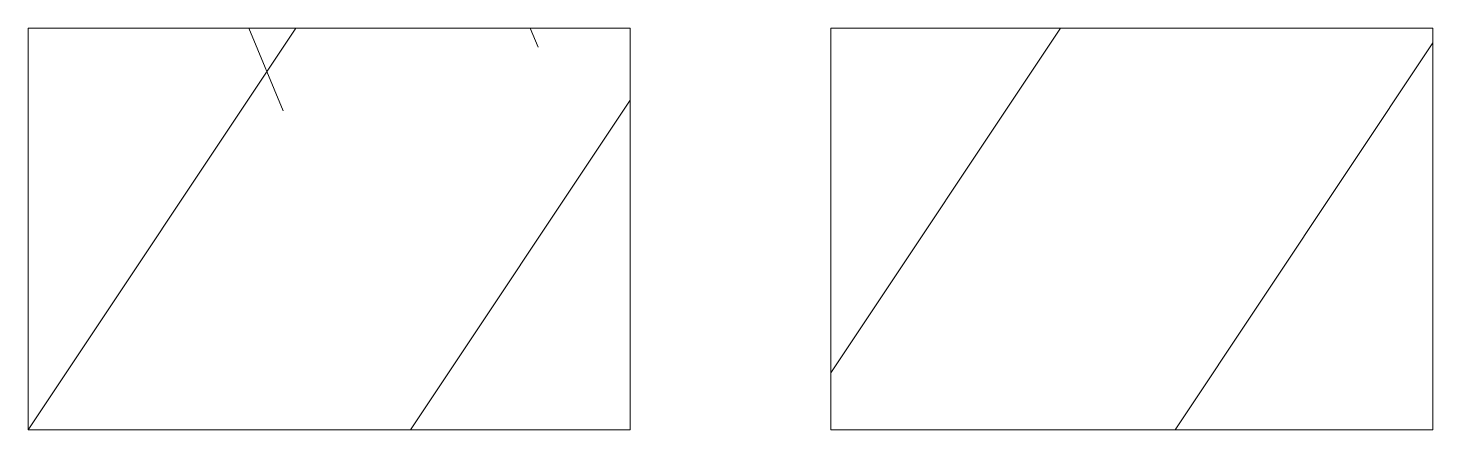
# Model space of a CAD drawing. Header units: millimetres. Extents: x 0 to 70, y 0 to 20.
import ezdxf

# ---------------------------------------------------------------- set-up
doc = ezdxf.new("R2010")
doc.units = ezdxf.units.MM
doc.header["$LTSCALE"] = 50
doc.layers.add('None', color=7, linetype='Continuous', lineweight=5)
doc.layers.add('Rosetta-Hatched', color=7, linetype='Continuous', lineweight=5)
pattern_1 = [(56.31, (0, 0), (6.35, -19.05), [])]
pattern_2 = [(112.62, (0, 12.7), (12.7, 3.175), [33.02, -49.53])]

msp = doc.modelspace()

# ---------------------------------------------------------------- wipeouts: each hides what was drawn before it
at = {"color": 255, "linetype": 'Continuous', "lineweight": 5, "transparency": 33554687}
for points, layer in [([(40, 20), (70, 20), (70, 0), (40, 0)], 'None'), ([(0, 20), (30, 20), (30, 0), (0, 0)], 'Rosetta-Hatched')]:
    msp.add_wipeout(points, dxfattribs=at).dxf.layer = layer

# ---------------------------------------------------------------- next in the draw order: hatches: boundary and pattern name
at = {"layer": 'None', "linetype": 'Continuous', "lineweight": 5, "transparency": 33554687}
h = msp.add_hatch(dxfattribs=at)
h.set_pattern_fill('Rosetta-Hatch-1', style=0, pattern_type=2)
h.set_pattern_definition(pattern_1)
h.paths.add_polyline_path([(40, 20), (70, 20), (70, 0), (40, 0)])
h = msp.add_hatch(dxfattribs=at)
h.set_pattern_fill('Rosetta-Hatch', style=0, pattern_type=2)
h.set_pattern_definition(pattern_2)
h.paths.add_polyline_path([(40, 20), (70, 20), (70, 0), (40, 0)])
at = {"layer": 'Rosetta-Hatched', "linetype": 'Continuous', "lineweight": 5, "transparency": 33554687}
h = msp.add_hatch(dxfattribs=at)
h.set_pattern_fill('Rosetta-Hatch', style=0, pattern_type=2)
h.set_pattern_definition(pattern_1)
h.paths.add_polyline_path([(0, 20), (30, 20), (30, 0), (0, 0)])
h = msp.add_hatch(dxfattribs=at)
h.set_pattern_fill('Rosetta-Hatch-1', style=0, pattern_type=2)
h.set_pattern_definition(pattern_2)
h.paths.add_polyline_path([(0, 20), (30, 20), (30, 0), (0, 0)])

# ---------------------------------------------------------------- next in the draw order: linework, layer by layer
at = {"layer": 'None', "color": 7, "linetype": 'Continuous', "lineweight": 5, "transparency": 33554687, "flags": 128}
msp.add_lwpolyline([(40, 20), (70, 20), (70, 0), (40, 0)], close=True, dxfattribs=at)
at = {"layer": 'Rosetta-Hatched', "color": 7, "linetype": 'Continuous', "lineweight": 5, "transparency": 33554687, "flags": 128}
msp.add_lwpolyline([(0, 20), (30, 20), (30, 0), (0, 0)], close=True, dxfattribs=at)

doc.saveas('drawing.dxf')
